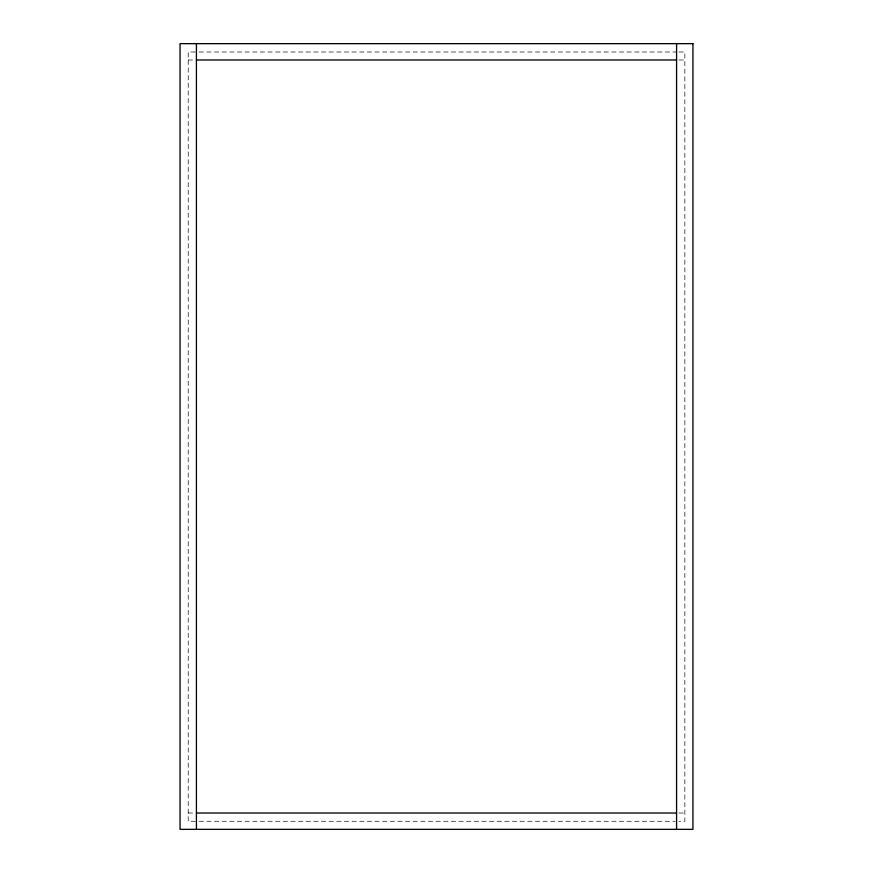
<?xml version="1.0" encoding="UTF-8"?>
<svg xmlns="http://www.w3.org/2000/svg" width="873" height="873" viewBox="0 0 873 873"><rect width="100%" height="100%" fill="white"/><g stroke="black" fill="none" stroke-linecap="round" stroke-linejoin="round"><path stroke-width="0.65" stroke-dasharray="4.37 3.27" d="M195.257 52.009L188.219 52.009L188.219 821.275L195.257 821.275M199.153 52.009L676.575 52.009M678.943 52.009L684.847 52.009L684.847 821.275L678.943 821.275M188.219 59.986L195.257 59.986M678.943 59.986L684.847 59.986M188.219 813.014L195.257 813.014M678.943 813.014L684.847 813.014M199.153 821.275L675.211 821.275"/><path stroke-width="1.31" d="M196.425 59.986L676.575 59.986M196.425 813.014L676.575 813.014M676.575 43.65L676.575 829.35M196.425 43.65L196.425 829.35M692.944 43.65L180.056 43.65L180.056 829.35L692.944 829.35L692.944 43.65"/></g></svg>
